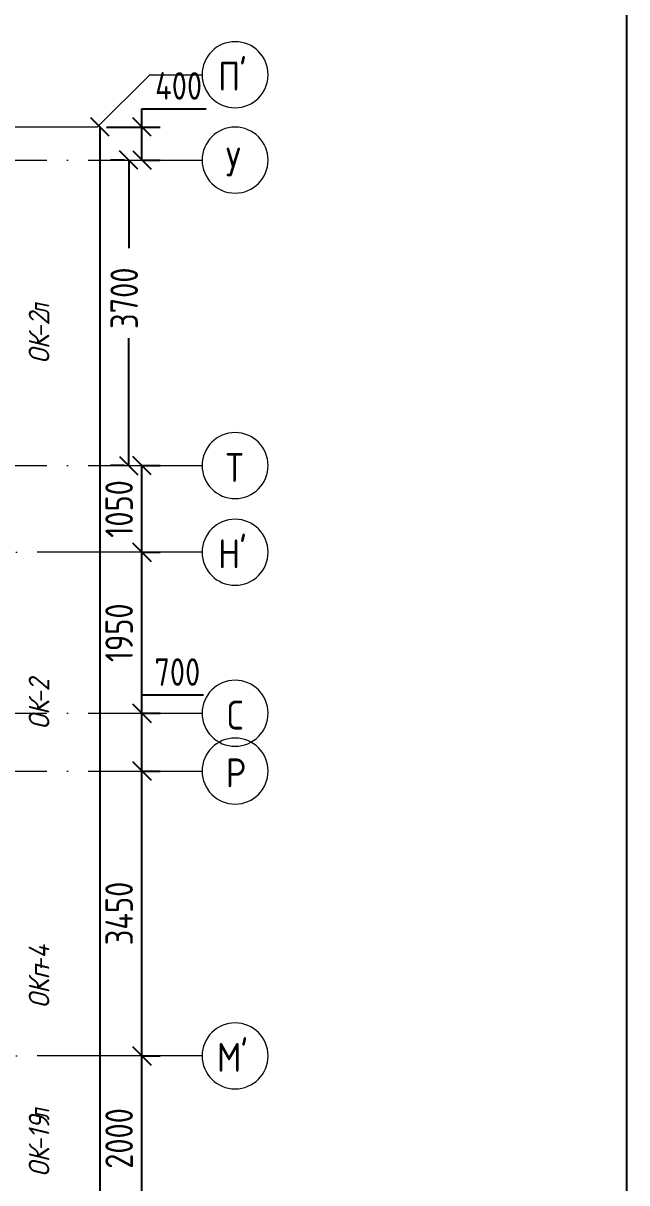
# Model space of a CAD drawing. Header units: millimetres. Extents: x -68946 to 690821, y -552984 to 293768.
# Drawn here: x 166458 to 173774, y 45988 to 60034 of the extents above; entities that cross this region are included whole.
import ezdxf

# ---------------------------------------------------------------- set-up
doc = ezdxf.new("R2010")
doc.units = ezdxf.units.MM
doc.linetypes.add('ADSK_Линия сетки', pattern=[2500, 2000, -250, 0, -250])
doc.layers.get('Defpoints').update_dxf_attribs({"color": 250})
for name, color, linetype, lineweight in [('A-____-____-DIMS', 250, 'Continuous', 9), ('A-GLAZ-____-IDEN', 250, 'Continuous', 9), ('S-GRID-____-IDEN', 250, 'Continuous', 9), ('S-GRID-____-OTLN', 250, 'Continuous', 9)]:
    doc.layers.add(name, color=color, linetype=linetype, lineweight=lineweight)
doc.styles.add('GOST Common', font='', dxfattribs={"width": 0.9, "height": 350})
doc.styles.add('ISOCPEUR_I', font='isocpeui.ttf', dxfattribs={"width": 0.9, "height": 12.5})
doc.styles.get("Standard").update_dxf_attribs({"font": 'ГОСТ тип А.ttf'})
doc.styles.get('GOST Common').set_extended_font_data('GOST Common')
doc.dimstyles.new('А3', dxfattribs={"dimtxt": 333, "dimasz": 222, "dimexe": 222, "dimexo": 111, "dimgap": 111, "dimtad": 1, "dimtoh": 1, "dimdec": 0, "dimrnd": 0.0015, "dimzin": 0, "dimdsep": 46, "dimtxsty": 'Standard', "dimblk": 'OBLIQUE', "dimcen": 0, "dimclrd": 7, "dimclre": 7, "dimclrt": 7, "dimadec": 0, "dimazin": 0, "dimtfac": 1, "dimtdec": 0, "dimtofl": 0, "dimtmove": 0, "dimatfit": 3, "dimfxl": 1, "dimtolj": 1, "dimtzin": 0, "dimarcsym": 0})

# ---------------------------------------------------------------- blocks, each defined once
blk = doc.blocks.new('Ось сетки - Круг_Ø8 мм-39983606-АР1_Маркировочный план 1 этажа С2и3')
at = {"layer": 'S-GRID-____-IDEN'}
for start, end in [(360, 180), (180, 360)]:
    blk.add_arc((0, 0), 4, start, end, dxfattribs=at)
blk = doc.blocks.new('_Oblique')
at = {"color": 0, "linetype": 'ByBlock', "lineweight": -2}
blk.add_line((-0.5, -0.5), (0.5, 0.5), dxfattribs=at)
blk = doc.blocks.new('*D2584')
at = {"layer": 'A-____-____-DIMS', "color": 7, "lineweight": -2, "transparency": 16777216}
for p, q in [((167898, 45525), (167898, 47525)), ((167909, 47525), (168120, 47525)), ((167909, 45525), (168120, 45525))]:
    blk.add_line(p, q, dxfattribs=at)
at = {"layer": 'Defpoints', "color": 0, "lineweight": 30, "transparency": 16777216}
for p in [(167798, 47525), (167898, 47525), (167798, 45525)]:
    blk.add_point(p, dxfattribs=at)
at = {"layer": 'A-____-____-DIMS', "color": 7, "lineweight": -2, "transparency": 16777216, "xscale": 222, "yscale": 222, "zscale": 222}
for p, rotation in [((167898, 47525), 90), ((167898, 45525), 270)]:
    blk.add_blockref('_Oblique', p, dxfattribs=dict(at, rotation=rotation))
at = {"layer": 'A-____-____-DIMS', "color": 7, "transparency": 16777216, "insert": (167621, 46525), "char_height": 333, "width": 2.48, "attachment_point": 5, "rotation": 90}
blk.add_mtext('\\A1;2000', dxfattribs=at)
blk = doc.blocks.new('*D2585')
at = {"layer": 'A-____-____-DIMS', "color": 7, "lineweight": -2, "transparency": 16777216}
for p, q in [((167898, 47525), (167898, 50975)), ((167909, 50975), (168120, 50975)), ((167909, 47525), (168120, 47525))]:
    blk.add_line(p, q, dxfattribs=at)
at = {"layer": 'Defpoints', "color": 0, "lineweight": 30, "transparency": 16777216}
for p in [(167798, 50975), (167898, 50975), (167798, 47525)]:
    blk.add_point(p, dxfattribs=at)
at = {"layer": 'A-____-____-DIMS', "color": 7, "lineweight": -2, "transparency": 16777216, "xscale": 222, "yscale": 222, "zscale": 222}
for p, rotation in [((167898, 50975), 90), ((167898, 47525), 270)]:
    blk.add_blockref('_Oblique', p, dxfattribs=dict(at, rotation=rotation))
at = {"layer": 'A-____-____-DIMS', "color": 7, "transparency": 16777216, "insert": (167621, 49250), "char_height": 333, "width": 2.57, "attachment_point": 5, "rotation": 90}
blk.add_mtext('\\A1;3450', dxfattribs=at)
blk = doc.blocks.new('*D2586')
at = {"layer": 'A-____-____-DIMS', "color": 7, "lineweight": -2, "transparency": 16777216}
for p, q in [((167898, 51675), (167898, 51897)), ((167898, 51897), (168642, 51897)), ((167898, 50975), (167898, 51675)), ((167909, 51675), (168120, 51675)), ((167909, 50975), (168120, 50975))]:
    blk.add_line(p, q, dxfattribs=at)
at = {"layer": 'Defpoints', "color": 0, "lineweight": 30, "transparency": 16777216}
for p in [(167798, 51675), (167898, 51675), (167798, 50975)]:
    blk.add_point(p, dxfattribs=at)
at = {"layer": 'A-____-____-DIMS', "color": 7, "lineweight": -2, "transparency": 16777216, "xscale": 222, "yscale": 222, "zscale": 222}
for p, rotation in [((167898, 51675), 90), ((167898, 50975), 270)]:
    blk.add_blockref('_Oblique', p, dxfattribs=dict(at, rotation=rotation))
at = {"layer": 'A-____-____-DIMS', "color": 7, "transparency": 16777216, "insert": (168326, 52174), "char_height": 333, "width": 1.86, "attachment_point": 5}
blk.add_mtext('\\A1;700', dxfattribs=at)
blk = doc.blocks.new('*D2587')
at = {"layer": 'A-____-____-DIMS', "color": 7, "lineweight": -2, "transparency": 16777216}
for p, q in [((167898, 51675), (167898, 53625)), ((167909, 53625), (168120, 53625)), ((167909, 51675), (168120, 51675))]:
    blk.add_line(p, q, dxfattribs=at)
at = {"layer": 'Defpoints', "color": 0, "lineweight": 30, "transparency": 16777216}
for p in [(167798, 53625), (167898, 53625), (167798, 51675)]:
    blk.add_point(p, dxfattribs=at)
at = {"layer": 'A-____-____-DIMS', "color": 7, "lineweight": -2, "transparency": 16777216, "xscale": 222, "yscale": 222, "zscale": 222}
for p, rotation in [((167898, 53625), 90), ((167898, 51675), 270)]:
    blk.add_blockref('_Oblique', p, dxfattribs=dict(at, rotation=rotation))
at = {"layer": 'A-____-____-DIMS', "color": 7, "transparency": 16777216, "insert": (167621, 52650), "char_height": 333, "width": 2.3, "attachment_point": 5, "rotation": 90}
blk.add_mtext('\\A1;1950', dxfattribs=at)
blk = doc.blocks.new('*D2588')
at = {"layer": 'A-____-____-DIMS', "color": 7, "lineweight": -2, "transparency": 16777216}
for p, q in [((167898, 53625), (167898, 54675)), ((167909, 54675), (168120, 54675)), ((167909, 53625), (168120, 53625))]:
    blk.add_line(p, q, dxfattribs=at)
at = {"layer": 'Defpoints', "color": 0, "lineweight": 30, "transparency": 16777216}
for p in [(167798, 54675), (167898, 54675), (167798, 53625)]:
    blk.add_point(p, dxfattribs=at)
at = {"layer": 'A-____-____-DIMS', "color": 7, "lineweight": -2, "transparency": 16777216, "xscale": 222, "yscale": 222, "zscale": 222}
for p, rotation in [((167898, 54675), 90), ((167898, 53625), 270)]:
    blk.add_blockref('_Oblique', p, dxfattribs=dict(at, rotation=rotation))
at = {"layer": 'A-____-____-DIMS', "color": 7, "transparency": 16777216, "insert": (167621, 54150), "char_height": 333, "width": 2.3, "attachment_point": 5, "rotation": 90}
blk.add_mtext('\\A1;1050', dxfattribs=at)
blk = doc.blocks.new('*D2589')
at = {"layer": 'A-____-____-DIMS', "color": 7, "lineweight": -2, "transparency": 16777216}
for p, q in [((167687, 58375), (167516, 58375)), ((167738, 58375), (167738, 57307)), ((167738, 54675), (167738, 56219)), ((167687, 54675), (167516, 54675))]:
    blk.add_line(p, q, dxfattribs=at)
at = {"layer": 'Defpoints', "color": 0, "lineweight": 30, "transparency": 16777216}
for p in [(167738, 58375), (167798, 58375), (167798, 54675)]:
    blk.add_point(p, dxfattribs=at)
at = {"layer": 'A-____-____-DIMS', "color": 7, "lineweight": -2, "transparency": 16777216, "xscale": 222, "yscale": 222, "zscale": 222}
for p, rotation in [((167738, 58375), 90), ((167738, 54675), 270)]:
    blk.add_blockref('_Oblique', p, dxfattribs=dict(at, rotation=rotation))
at = {"layer": 'A-____-____-DIMS', "color": 7, "transparency": 16777216, "insert": (167516, 56330), "char_height": 333, "width": 2.48, "attachment_point": 1, "rotation": 90, "line_spacing_factor": 1.022761}
blk.add_mtext('\\A1;3700', dxfattribs=at)
blk = doc.blocks.new('*D2590')
at = {"layer": 'A-____-____-DIMS', "color": 7, "lineweight": -2, "transparency": 16777216}
for p, q in [((167898, 58775), (167898, 58997)), ((167898, 58997), (168675, 58997)), ((167468, 58775), (168120, 58775)), ((167898, 58375), (167898, 58775)), ((167909, 58375), (168120, 58375))]:
    blk.add_line(p, q, dxfattribs=at)
at = {"layer": 'Defpoints', "color": 0, "lineweight": 30, "transparency": 16777216}
for p in [(167357, 58775), (167898, 58775), (167798, 58375)]:
    blk.add_point(p, dxfattribs=at)
at = {"layer": 'A-____-____-DIMS', "color": 7, "lineweight": -2, "transparency": 16777216, "xscale": 222, "yscale": 222, "zscale": 222}
for p, rotation in [((167898, 58775), 90), ((167898, 58375), 270)]:
    blk.add_blockref('_Oblique', p, dxfattribs=dict(at, rotation=rotation))
at = {"layer": 'A-____-____-DIMS', "color": 7, "transparency": 16777216, "insert": (168342, 59274), "char_height": 333, "width": 1.95, "attachment_point": 5}
blk.add_mtext('\\A1;400', dxfattribs=at)
blk = doc.blocks.new('*D2591')
at = {"layer": 'A-____-____-DIMS', "color": 7, "lineweight": -2, "transparency": 16777216}
for p, q in [((167388, 58775), (167388, 25)), ((167468, 58775), (167610, 58775)), ((167377, 25), (167166, 25))]:
    blk.add_line(p, q, dxfattribs=at)
at = {"layer": 'Defpoints', "color": 0, "lineweight": 30, "transparency": 16777216}
for p in [(167357, 58775), (167388, 25), (167488, 25)]:
    blk.add_point(p, dxfattribs=at)
at = {"layer": 'A-____-____-DIMS', "color": 7, "lineweight": -2, "transparency": 16777216, "xscale": 222, "yscale": 222, "zscale": 222}
for p, rotation in [((167388, 58775), 90), ((167388, 25), 270)]:
    blk.add_blockref('_Oblique', p, dxfattribs=dict(at, rotation=rotation))
at = {"layer": 'A-____-____-DIMS', "color": 7, "transparency": 16777216, "insert": (167111, 29400), "char_height": 333, "width": 3.1, "attachment_point": 5, "rotation": 90}
blk.add_mtext('\\A1;58750', dxfattribs=at)

msp = doc.modelspace()

# ---------------------------------------------------------------- linework, layer by layer
at = {"color": 1}
msp.add_lwpolyline([(173774.1788, 68376.857), (126127.8919, 68376.857), (126127.8919, -4557.0324), (173774.1788, -4557.0324)], close=True, dxfattribs=at)
at = {"layer": 'S-GRID-____-OTLN', "color": 18, "true_color": 0x000000}
for p, q in [((167356.8279, 58775), (167991.8279, 59410)), ((167991.8279, 59410), (168626.8279, 59410))]:
    msp.add_line(p, q, dxfattribs=at)
at = {"layer": 'S-GRID-____-OTLN', "color": 18, "linetype": 'ADSK_Линия сетки', "true_color": 0x000000}
for p, q in [((167356.8279, 58775), (111607.9138, 58775)), ((77240.3519, 58375), (168626.8279, 58375)), ((77240.3519, 54675), (168626.8279, 54675)), ((168626.8279, 53625), (111607.9138, 53625)), ((77240.3519, 51675), (168626.8279, 51675)), ((77240.3519, 50975), (168626.8279, 50975)), ((168626.8279, 47525), (111607.9138, 47525))]:
    msp.add_line(p, q, dxfattribs=at)

# ---------------------------------------------------------------- block references
at = {"layer": 'S-GRID-____-IDEN', "color": 18, "true_color": 0x000000, "xscale": 99.99999999999993, "yscale": 99.99999999999993, "zscale": 99.99999999999993}
for p, rotation in [((169026.8279, 59410), 89.99999999999982), ((169026.8279, 58375), 269.9999999999994), ((169026.8279, 54675), 269.9999999999994), ((169026.8279, 53625), 89.99999999999982), ((169026.8279, 51675), 269.9999999999994), ((169026.8279, 50975), 269.9999999999994), ((169026.8279, 47525), 89.99999999999982)]:
    msp.add_blockref('Ось сетки - Круг_Ø8 мм-39983606-АР1_Маркировочный план 1 этажа С2и3', p, dxfattribs=dict(at, rotation=rotation))

# ---------------------------------------------------------------- texts
at = {"layer": 'A-GLAZ-____-IDEN', "color": 18, "lineweight": 15, "true_color": 0x000000, "char_height": 250, "attachment_point": 1, "rotation": 90, "style": 'ISOCPEUR_I'}
for s, insert, width in [('\\fISOCPEUR|b0|i1|c204|p34|;\\W.75;л', (166525.4737, 56495.4326), 168.354375), ('-2', (166525.4737, 56217.6201), 336.70875), ('ОК', (166525.4737, 55910.042), 372.784687), ('-2', (166525.4737, 51786.9951), 336.70875), ('ОК', (166525.4737, 51479.417), 372.784687), ('-4', (166525.4737, 48549.0264), 354.746719), ('ОКп', (166525.4737, 48102.542), 541.139062), ('-19', (166525.4737, 46367.7457), 456.961875), ('\\fISOCPEUR|b0|i1|c204|p34|;\\W.75;л', (166525.4737, 46744.777), 168.354375), ('ОК', (166525.4737, 46060.1676), 372.784687)]:
    msp.add_mtext(s, dxfattribs=dict(at, insert=insert, width=width))
at = {"layer": 'S-GRID-____-IDEN', "color": 18, "true_color": 0x000000, "char_height": 350, "attachment_point": 1, "style": 'GOST Common'}
for s, insert, width in [('\\fGOST Common|b0|i0|c204|p34|;\\W.9;П', (168821.5508, 59567.2256), 310.253062), ("\\fGOST Common|b0|i0|c204|p34|;\\W.9;'", (169077.5351, 59567.2256), 137.088562), ('\\fGOST Common|b0|i0|c204|p34|;\\W.9;У', (168913.505, 58527.5869), 310.253062), ('\\fGOST Common|b0|i0|c204|p34|;\\W.9;Т', (168913.505, 54827.5869), 310.253062), ("\\fGOST Common|b0|i0|c204|p34|;\\W.9;'", (169077.5351, 53782.2256), 137.088562), ('\\fGOST Common|b0|i0|c204|p34|;\\W.9;Н', (168821.5508, 53782.2256), 310.253062), ('\\fGOST Common|b0|i0|c204|p34|;\\W.9;С', (168928.355, 51827.5869), 274.177125), ('\\fGOST Common|b0|i0|c204|p34|;\\W.9;Р', (168913.505, 51127.5869), 310.253062), ('\\fGOST Common|b0|i0|c204|p34|;\\W.9;М', (168806.7008, 47682.2256), 346.329), ("\\fGOST Common|b0|i0|c204|p34|;\\W.9;'", (169092.4508, 47682.2256), 137.088562)]:
    msp.add_mtext(s, dxfattribs=dict(at, insert=insert, width=width))

# ---------------------------------------------------------------- dimensions: what is measured, and where the dimension line sits
at = {"layer": 'A-____-____-DIMS', "color": 18, "true_color": 0x000000}
for base, p1, p2, picture, middle in [((167898.3443, 58775), (167798.3594, 58375), (167356.8279, 58775), '*D2590', (168342.3443, 59274.5)), ((167388.4134, 25), (167356.8279, 58775), (167488.3983, 25), '*D2591', (167110.9134, 29400)), ((167898.3443, 54675), (167798.3594, 53625), (167798.3594, 54675), '*D2588', (167620.8443, 54150)), ((167898.3443, 53625), (167798.3594, 51675), (167798.3594, 53625), '*D2587', (167620.8443, 52650)), ((167898.3443, 51675), (167798.3594, 50975), (167798.3594, 51675), '*D2586', (168325.6943, 52174.5)), ((167898.3443, 50975), (167798.3594, 47525), (167798.3594, 50975), '*D2585', (167620.8443, 49250)), ((167898.3443, 47525), (167798.3594, 45525), (167798.3594, 47525), '*D2584', (167620.8443, 46525))]:
    dim = msp.add_linear_dim(base=base, p1=p1, p2=p2, angle=90, dimstyle='А3', dxfattribs=at)
    dim.commit()
    dim.dimension.update_dxf_attribs({"geometry": picture, "text_midpoint": middle})
dim = msp.add_linear_dim(base=(167738.2839, 58375), p1=(167798.3594, 54675), p2=(167798.3594, 58375), angle=90, dimstyle='А3', dxfattribs=at)
dim.commit()
dim.dimension.update_dxf_attribs({"geometry": '*D2589', "text_midpoint": (167738.2839, 56762.937), "dimtype": 160, "text_rotation": 90})

doc.saveas('drawing.dxf')
